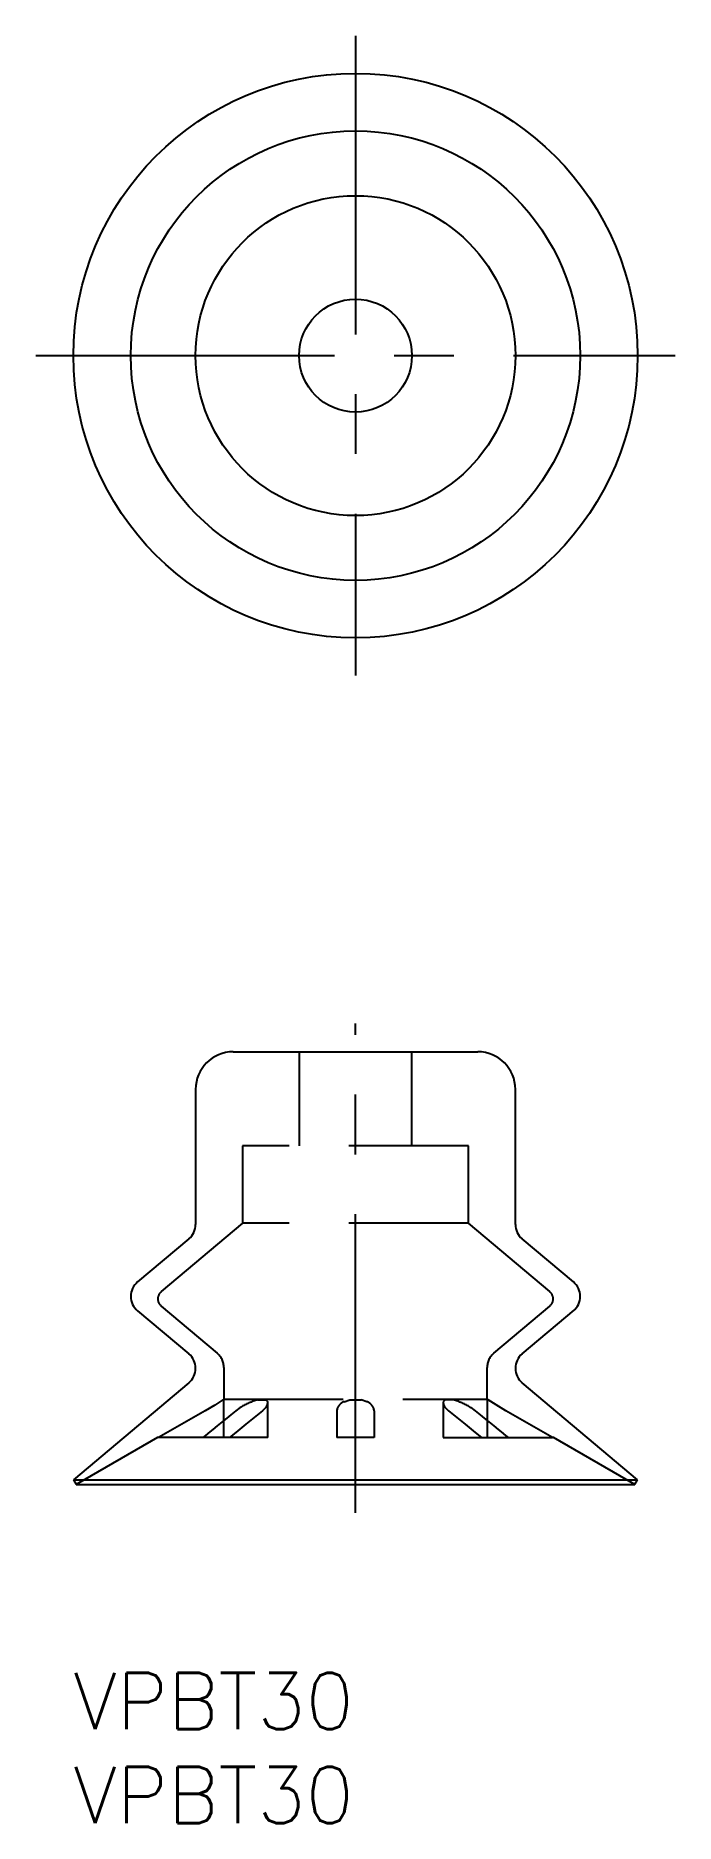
# Model space of a CAD drawing. Extents: x -2 to 32, y -8 to 87.
import ezdxf

# ---------------------------------------------------------------- set-up
doc = ezdxf.new("R2010")
doc.units = 0
doc.header["$LTSCALE"] = 0.5
doc.linetypes.add('CENTER', pattern=[50.8, 31.75, -6.35, 6.35, -6.35])
doc.linetypes.add('DASHED', pattern=[19.05, 12.7, -6.35])
for name, color, linetype in [('MSM_CENTER', 1, 'CENTER'), ('MSM_CONTINUOUS', 7, 'CONTINUOUS'), ('MSM_DASHED', 4, 'DASHED'), ('MSM_PART_NUMBER', 7, 'CONTINUOUS')]:
    doc.layers.add(name, color=color, linetype=linetype)
doc.styles.get("Standard").update_dxf_attribs({"font": 'txt.shx', "height": 3, "bigfont": 'bigfont.shx'})

msp = doc.modelspace()

# ---------------------------------------------------------------- linework, layer by layer
at = {"layer": 'MSM_CENTER'}
for p, q in [((15, 87), (15, 53)), ((-2, 70), (32, 70)), ((15, 8.5), (15, 34.5))]:
    msp.add_line(p, q, dxfattribs=at)
at = {"layer": 'MSM_CONTINUOUS'}
for p, q in [((8.5, 33), (21.5, 33)), ((6.5, 31), (6.5, 23.823)), ((23.5, 23.823), (23.5, 31)), ((6.143, 23.057), (3.413, 20.766)), ((26.587, 20.766), (23.857, 23.057)), ((3.413, 19.234), (6.141, 16.945)), ((23.859, 16.945), (26.633, 19.273)), ((6.141, 15.413), (0, 10.26)), ((30, 10.26), (23.859, 15.413)), ((0, 10.26), (0.15, 10)), ((0, 10.26), (30, 10.26)), ((0.15, 10), (29.85, 10)), ((29.85, 10), (30, 10.26))]:
    msp.add_line(p, q, dxfattribs=at)
for radius in [15, 11.944, 8.5, 3]:
    msp.add_circle((15, 70), radius, dxfattribs=at)
for centre, radius, start, end in [((8.5, 31), 2, 90, 180), ((21.5, 31), 2, 0, 90), ((5.5, 23.823), 1, 310, 0), ((24.5, 23.823), 1, 180, 230), ((4.056, 20), 1, 130, 230), ((25.944, 20), 1, 310, 50), ((5.498, 16.179), 1, 310, 50), ((24.502, 16.179), 1, 130, 230)]:
    msp.add_arc(centre, radius, start, end, dxfattribs=at)
at = {"layer": 'MSM_DASHED'}
for p, q in [((12, 33), (12, 28)), ((18, 28), (18, 33)), ((21, 28), (9, 28)), ((9, 28), (9, 23.888)), ((21, 23.888), (21, 28)), ((9, 23.888), (4.668, 20.252)), ((21, 23.888), (9, 23.888)), ((25.332, 20.252), (21, 23.888)), ((4.668, 19.486), (7.643, 16.99)), ((22.357, 16.99), (25.332, 19.486)), ((8, 16.224), (8, 14.532)), ((22, 14.532), (22, 16.224)), ((7.951, 14.5), (7.515, 14.224)), ((8, 14.532), (7.944, 14.5)), ((7.944, 14.5), (8, 14.5)), ((8, 14.532), (22, 14.532)), ((8, 12.5), (8, 14.5)), ((9.797, 14.5), (10.234, 14.5)), ((10.234, 14.5), (10.333, 14.402)), ((10.343, 12.5), (10.343, 14.342)), ((14.406, 14.405), (14.691, 14.5)), ((14.691, 14.5), (15.309, 14.5)), ((15.594, 14.405), (15.309, 14.5)), ((19.657, 14.342), (19.657, 12.5)), ((19.766, 14.5), (19.667, 14.402)), ((20.203, 14.5), (19.766, 14.5)), ((22.056, 14.5), (22, 14.532)), ((22.056, 14.5), (22, 14.5)), ((22, 14.5), (22, 12.5)), ((22.477, 14.229), (22.049, 14.5)), ((7, 13.919), (4.528, 12.5)), ((7.515, 14.224), (7, 13.919)), ((8, 13.403), (7.649, 13.118)), ((8.165, 13.537), (8, 13.403)), ((8.37, 13.703), (8.165, 13.537)), ((8.636, 13.919), (8.37, 13.703)), ((8.872, 14.088), (8.636, 13.919)), ((8.909, 14.112), (8.872, 14.088)), ((10.05, 13.919), (9.176, 13.21)), ((10.177, 14.034), (10.05, 13.919)), ((14, 13.919), (14, 12.5)), ((16, 13.919), (16, 12.5)), ((19.823, 14.034), (19.95, 13.919)), ((19.95, 13.919), (20.824, 13.21)), ((21.091, 14.112), (21.128, 14.088)), ((21.128, 14.088), (21.364, 13.919)), ((21.364, 13.919), (21.63, 13.703)), ((21.63, 13.703), (21.835, 13.537)), ((21.835, 13.537), (22, 13.403)), ((22, 13.403), (22.351, 13.118)), ((23, 13.919), (22.477, 14.229)), ((25.472, 12.5), (23, 13.919)), ((4.48, 12.5), (0.15, 10)), ((10.343, 12.5), (4.48, 12.5)), ((7.022, 12.609), (6.888, 12.5)), ((7.249, 12.794), (7.022, 12.609)), ((7.419, 12.931), (7.249, 12.794)), ((7.649, 13.118), (7.419, 12.931)), ((8.636, 12.771), (8.302, 12.5)), ((9.176, 13.21), (8.636, 12.771)), ((16, 12.5), (14, 12.5)), ((19.657, 12.5), (25.472, 12.5)), ((20.824, 13.21), (21.364, 12.771)), ((21.364, 12.771), (21.698, 12.5)), ((22.351, 13.118), (22.581, 12.931)), ((22.581, 12.931), (22.751, 12.794)), ((22.751, 12.794), (22.978, 12.609)), ((22.978, 12.609), (23.112, 12.5)), ((25.52, 12.5), (25.472, 12.5)), ((29.85, 10), (25.52, 12.5))]:
    msp.add_line(p, q, dxfattribs=at)
for centre, radius, start, end in [((4.989, 19.869), 0.5, 130, 230), ((25.011, 19.869), 0.5, 310, 50), ((7, 16.224), 1, 0, 50), ((23, 16.224), 1, 130, 180), ((10.598, 11.457), 3.147, 104.74728, 122.46075), ((9.882, 14.377), 0.452, 310.65448, 3.13843), ((14.583, 13.845), 0.588, 107.56014, 172.74192), ((15.417, 13.845), 0.588, 7.25808, 72.43986), ((20.118, 14.377), 0.452, 176.86157, 229.34552), ((19.402, 11.457), 3.147, 57.53925, 75.25272)]:
    msp.add_arc(centre, radius, start, end, dxfattribs=at)

# ---------------------------------------------------------------- texts
at = {"layer": 'MSM_PART_NUMBER'}
for p in [(0, -3), (0, -8)]:
    msp.add_text('VPBT30', height=3, dxfattribs=at).set_placement(p)

doc.saveas('drawing.dxf')
